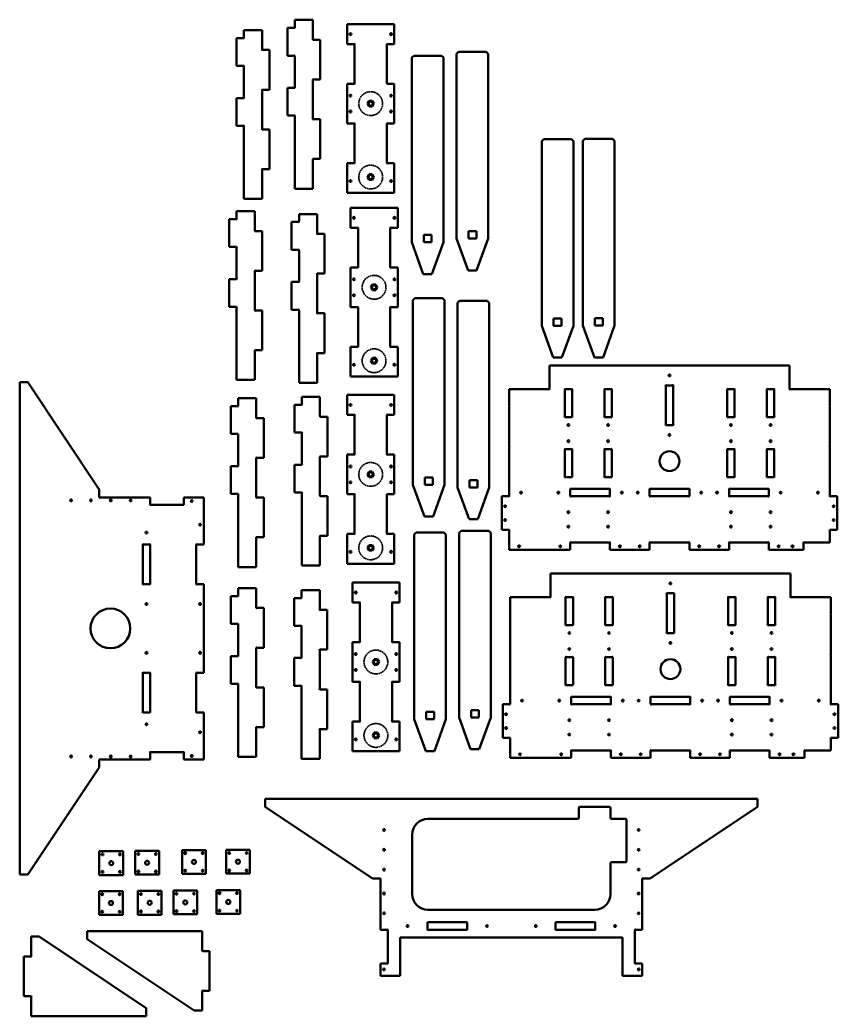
# Model space of a CAD drawing. Header units: millimetres. Extents: x 28 to 3776, y 77 to 2586.
# Drawn here: x 1715 to 3776, y 77 to 2586 of the extents above; entities that cross this region are included whole.
import ezdxf

# ---------------------------------------------------------------- set-up
doc = ezdxf.new("R2010")
doc.units = ezdxf.units.MM
doc.linetypes.add('DASHED', pattern=[0.2068, 0.1655, -0.0413])
doc.layers.add('Masqué (ISO)', color=7, linetype='DASHED', lineweight=35)
doc.layers.add('Visible (ISO)', color=7, linetype='Continuous', lineweight=50)

msp = doc.modelspace()

# ---------------------------------------------------------------- linework, layer by layer
at = {"layer": 'Masqué (ISO)', "ltscale": 25.31909}
for centre in [(2598.7, 2375.2), (2598.7, 2190.2), (2607.3, 1912.6), (2607.3, 1727.6), (2598.7, 1441.4), (2598.7, 1256.4), (2611.8, 969), (2611.8, 784)]:
    msp.add_circle(centre, 30, dxfattribs=at)
at = {"layer": 'Visible (ISO)'}
for p, q in [((2407.3, 2585.9), (2407.3, 2568.2)), ((2453.2, 2585.9), (2407.3, 2585.9)), ((2453.2, 2538.2), (2453.2, 2585.9)), ((2279.2, 2560.3), (2279.2, 2542.5)), ((2325.1, 2560.3), (2279.2, 2560.3)), ((2325.1, 2512.5), (2325.1, 2560.3)), ((2405.1, 2565.9), (2388.8, 2565.9)), ((2388.8, 2565.9), (2388.8, 2495.9)), ((2539.7, 2575.2), (2539.7, 2525.2)), ((2658.2, 2575.2), (2539.7, 2575.2)), ((2658.2, 2525.2), (2658.2, 2575.2)), ((2277, 2540.3), (2260.7, 2540.3)), ((2260.7, 2540.3), (2260.7, 2470.3)), ((2471.8, 2535.9), (2455.4, 2535.9)), ((2471.8, 2435.9), (2471.8, 2535.9)), ((2343.7, 2510.3), (2327.3, 2510.3)), ((2343.7, 2410.3), (2343.7, 2510.3)), ((2539.7, 2525.2), (2556, 2525.2)), ((2558.2, 2522.9), (2558.2, 2427.4)), ((2639.6, 2427.4), (2639.6, 2522.9)), ((2641.9, 2525.2), (2658.2, 2525.2)), ((2388.8, 2495.9), (2405.1, 2495.9)), ((2407.3, 2493.7), (2407.3, 2417.2)), ((2702.2, 2490.9), (2707.2, 2495.9)), ((2702.2, 2490.9), (2702.2, 2025.9)), ((2777.2, 2495.9), (2707.2, 2495.9)), ((2777.2, 2495.9), (2782.2, 2490.9)), ((2782.2, 2025.9), (2782.2, 2490.9)), ((2814.9, 2500.2), (2819.9, 2505.2)), ((2814.9, 2500.2), (2814.9, 2035.2)), ((2889.9, 2505.2), (2819.9, 2505.2)), ((2889.9, 2505.2), (2894.9, 2500.2)), ((2894.9, 2035.2), (2894.9, 2500.2)), ((2260.7, 2470.3), (2277, 2470.3)), ((2279.2, 2468), (2279.2, 2391.5)), ((2453.2, 2338.2), (2453.2, 2433.7)), ((2455.4, 2435.9), (2471.8, 2435.9)), ((2327.3, 2410.3), (2343.7, 2410.3)), ((2405.1, 2414.9), (2388.8, 2414.9)), ((2388.8, 2414.9), (2388.8, 2344.9)), ((2556, 2425.2), (2539.7, 2425.2)), ((2539.7, 2425.2), (2539.7, 2325.2)), ((2658.2, 2425.2), (2641.9, 2425.2)), ((2658.2, 2325.2), (2658.2, 2425.2)), ((2277, 2389.3), (2260.7, 2389.3)), ((2260.7, 2389.3), (2260.7, 2319.3)), ((2325.1, 2312.5), (2325.1, 2408)), ((2590.6, 2375.2), (2594.7, 2382.2)), ((2594.7, 2368.2), (2590.6, 2375.2)), ((2594.7, 2382.2), (2602.8, 2382.2)), ((2602.8, 2368.2), (2594.7, 2368.2)), ((2602.8, 2382.2), (2606.8, 2375.2)), ((2606.8, 2375.2), (2602.8, 2368.2)), ((2388.8, 2344.9), (2405.1, 2344.9)), ((2407.3, 2342.7), (2407.3, 2160.9)), ((2471.8, 2335.9), (2455.4, 2335.9)), ((2471.8, 2235.9), (2471.8, 2335.9)), ((2260.7, 2319.3), (2277, 2319.3)), ((2279.2, 2317), (2279.2, 2135.3)), ((2343.7, 2310.3), (2327.3, 2310.3)), ((2343.7, 2210.3), (2343.7, 2310.3)), ((2539.7, 2325.2), (2556, 2325.2)), ((2558.2, 2322.9), (2558.2, 2227.4)), ((2639.6, 2227.4), (2639.6, 2322.9)), ((2641.9, 2325.2), (2658.2, 2325.2)), ((3029.6, 2280.6), (3034.6, 2285.6)), ((3104.6, 2285.6), (3034.6, 2285.6)), ((3104.6, 2285.6), (3109.6, 2280.6)), ((3133.3, 2281.1), (3138.3, 2286.1)), ((3208.3, 2286.1), (3138.3, 2286.1)), ((3208.3, 2286.1), (3213.3, 2281.1)), ((3029.6, 2280.6), (3029.6, 1815.6)), ((3109.6, 1815.6), (3109.6, 2280.6)), ((3133.3, 2281.1), (3133.3, 1816.1)), ((3213.3, 1816.1), (3213.3, 2281.1)), ((2453.2, 2160.9), (2453.2, 2233.7)), ((2455.4, 2235.9), (2471.8, 2235.9)), ((2325.1, 2135.3), (2325.1, 2208)), ((2327.3, 2210.3), (2343.7, 2210.3)), ((2556, 2225.2), (2539.7, 2225.2)), ((2539.7, 2225.2), (2539.7, 2150.2)), ((2658.2, 2225.2), (2641.9, 2225.2)), ((2658.2, 2150.2), (2658.2, 2225.2)), ((2590.6, 2190.2), (2594.7, 2197.2)), ((2594.7, 2183.2), (2590.6, 2190.2)), ((2594.7, 2197.2), (2602.8, 2197.2)), ((2602.8, 2183.2), (2594.7, 2183.2)), ((2602.8, 2197.2), (2606.8, 2190.2)), ((2606.8, 2190.2), (2602.8, 2183.2)), ((2407.3, 2160.9), (2453.2, 2160.9)), ((2279.2, 2135.3), (2325.1, 2135.3)), ((2539.7, 2150.2), (2658.2, 2150.2)), ((2548.2, 2112.6), (2548.2, 2062.6)), ((2666.7, 2112.6), (2548.2, 2112.6)), ((2666.7, 2062.6), (2666.7, 2112.6)), ((2258.8, 2084.2), (2242.5, 2084.2)), ((2242.5, 2084.2), (2242.5, 2014.2)), ((2261, 2104.2), (2261, 2086.4)), ((2306.9, 2104.2), (2261, 2104.2)), ((2306.9, 2056.4), (2306.9, 2104.2)), ((2418.1, 2097.1), (2418.1, 2079.3)), ((2463.9, 2097.1), (2418.1, 2097.1)), ((2463.9, 2049.3), (2463.9, 2097.1)), ((2415.8, 2077.1), (2399.5, 2077.1)), ((2399.5, 2077.1), (2399.5, 2007.1)), ((2548.2, 2062.6), (2564.5, 2062.6)), ((2566.8, 2060.3), (2566.8, 1964.8)), ((2648.2, 1964.8), (2648.2, 2060.3)), ((2650.4, 2062.6), (2666.7, 2062.6)), ((2325.5, 2054.2), (2309.1, 2054.2)), ((2325.5, 1954.2), (2325.5, 2054.2)), ((2482.5, 2047.1), (2466.1, 2047.1)), ((2482.5, 1947.1), (2482.5, 2047.1)), ((2732.2, 2025.9), (2732.2, 2044.4)), ((2732.2, 2044.4), (2752.2, 2044.4)), ((2752.2, 2044.4), (2752.2, 2025.9)), ((2814.9, 2035.2), (2844, 1955.2)), ((2844.9, 2035.2), (2844.9, 2053.7)), ((2844.9, 2053.7), (2864.9, 2053.7)), ((2864.9, 2035.2), (2844.9, 2035.2)), ((2864.9, 2053.7), (2864.9, 2035.2)), ((2865.7, 1955.2), (2894.9, 2035.2)), ((2242.5, 2014.2), (2258.8, 2014.2)), ((2261, 2012), (2261, 1935.4)), ((2399.5, 2007.1), (2415.8, 2007.1)), ((2702.2, 2025.9), (2731.3, 1945.9)), ((2752.2, 2025.9), (2732.2, 2025.9)), ((2753.1, 1945.9), (2782.2, 2025.9)), ((2418.1, 2004.8), (2418.1, 1928.3)), ((2564.5, 1962.6), (2548.2, 1962.6)), ((2548.2, 1962.6), (2548.2, 1862.6)), ((2666.7, 1962.6), (2650.4, 1962.6)), ((2666.7, 1862.6), (2666.7, 1962.6)), ((2258.8, 1933.2), (2242.5, 1933.2)), ((2242.5, 1933.2), (2242.5, 1863.2)), ((2306.9, 1856.4), (2306.9, 1952)), ((2309.1, 1954.2), (2325.5, 1954.2)), ((2463.9, 1849.3), (2463.9, 1944.8)), ((2466.1, 1947.1), (2482.5, 1947.1)), ((2731.3, 1945.9), (2753.1, 1945.9)), ((2844, 1955.2), (2865.7, 1955.2)), ((2415.8, 1926.1), (2399.5, 1926.1)), ((2399.5, 1926.1), (2399.5, 1856.1)), ((2599.2, 1912.6), (2603.2, 1919.6)), ((2603.2, 1905.6), (2599.2, 1912.6)), ((2603.2, 1919.6), (2611.3, 1919.6)), ((2611.3, 1919.6), (2615.4, 1912.6)), ((2615.4, 1912.6), (2611.3, 1905.6)), ((2611.3, 1905.6), (2603.2, 1905.6)), ((2705, 1880.4), (2710, 1885.4)), ((2780, 1885.4), (2710, 1885.4)), ((2780, 1885.4), (2785, 1880.4)), ((2242.5, 1863.2), (2258.8, 1863.2)), ((2261, 1861), (2261, 1679.2)), ((2548.2, 1862.6), (2564.5, 1862.6)), ((2566.8, 1860.3), (2566.8, 1764.8)), ((2648.2, 1764.8), (2648.2, 1860.3)), ((2650.4, 1862.6), (2666.7, 1862.6)), ((2705, 1880.4), (2705, 1415.4)), ((2785, 1415.4), (2785, 1880.4)), ((2817.5, 1873.4), (2822.5, 1878.4)), ((2817.5, 1873.4), (2817.5, 1408.4)), ((2892.5, 1878.4), (2822.5, 1878.4)), ((2892.5, 1878.4), (2897.5, 1873.4)), ((2897.5, 1408.4), (2897.5, 1873.4)), ((2325.5, 1854.2), (2309.1, 1854.2)), ((2325.5, 1754.2), (2325.5, 1854.2)), ((2399.5, 1856.1), (2415.8, 1856.1)), ((2418.1, 1853.8), (2418.1, 1672.1)), ((2482.5, 1847.1), (2466.1, 1847.1)), ((2482.5, 1747.1), (2482.5, 1847.1)), ((3059.6, 1815.6), (3059.6, 1834.1)), ((3059.6, 1834.1), (3079.6, 1834.1)), ((3079.6, 1834.1), (3079.6, 1815.6)), ((3163.3, 1816.1), (3163.3, 1834.7)), ((3163.3, 1834.7), (3183.3, 1834.7)), ((3183.3, 1834.7), (3183.3, 1816.1)), ((3029.6, 1815.6), (3058.7, 1735.6)), ((3079.6, 1815.6), (3059.6, 1815.6)), ((3080.4, 1735.6), (3109.6, 1815.6)), ((3133.3, 1816.1), (3162.4, 1736.1)), ((3183.3, 1816.1), (3163.3, 1816.1)), ((3184.2, 1736.1), (3213.3, 1816.1)), ((2564.5, 1762.6), (2548.2, 1762.6)), ((2548.2, 1762.6), (2548.2, 1687.6)), ((2666.7, 1762.6), (2650.4, 1762.6)), ((2666.7, 1687.6), (2666.7, 1762.6)), ((2306.9, 1679.2), (2306.9, 1752)), ((2309.1, 1754.2), (2325.5, 1754.2)), ((2463.9, 1672.1), (2463.9, 1744.8)), ((2466.1, 1747.1), (2482.5, 1747.1)), ((2599.2, 1727.6), (2603.2, 1734.6)), ((2603.2, 1734.6), (2611.3, 1734.6)), ((2611.3, 1734.6), (2615.4, 1727.6)), ((3058.7, 1735.6), (3080.4, 1735.6)), ((3162.4, 1736.1), (3184.2, 1736.1)), ((2603.2, 1720.6), (2599.2, 1727.6)), ((2611.3, 1720.6), (2603.2, 1720.6)), ((2615.4, 1727.6), (2611.3, 1720.6)), ((3654.1, 1715.7), (3049.1, 1715.7)), ((3049.1, 1715.7), (3049.1, 1657.9)), ((3654.1, 1657.9), (3654.1, 1715.7)), ((2548.2, 1687.6), (2666.7, 1687.6)), ((1734.9, 1673.5), (1714.9, 1673.5)), ((1714.9, 1673.5), (1714.9, 433.5)), ((1914.9, 1403.5), (1734.9, 1673.5)), ((2261, 1679.2), (2306.9, 1679.2)), ((2418.1, 1672.1), (2463.9, 1672.1)), ((3089.9, 1656.2), (3104, 1656.2)), ((3189.8, 1656.2), (3203.9, 1656.2)), ((3342.3, 1568), (3342.3, 1663.4)), ((3344.6, 1665.7), (3358.6, 1665.7)), ((3360.9, 1663.4), (3360.9, 1568)), ((3499.3, 1656.2), (3513.4, 1656.2)), ((3599.2, 1656.2), (3613.3, 1656.2)), ((2264.6, 1633.2), (2264.6, 1615.4)), ((2310.5, 1633.2), (2264.6, 1633.2)), ((2310.5, 1585.4), (2310.5, 1633.2)), ((2425.2, 1636.7), (2425.2, 1619)), ((2471, 1636.7), (2425.2, 1636.7)), ((2471, 1589), (2471, 1636.7)), ((2539.7, 1641.4), (2539.7, 1591.4)), ((2658.2, 1641.4), (2539.7, 1641.4)), ((2658.2, 1591.4), (2658.2, 1641.4)), ((3046.9, 1655.7), (2947.7, 1655.7)), ((2947.7, 1655.7), (2947.7, 1613.5)), ((3087.7, 1588), (3087.7, 1654)), ((3106.2, 1654), (3106.2, 1588)), ((3187.6, 1588), (3187.6, 1654)), ((3206.2, 1654), (3206.2, 1588)), ((3497.1, 1588), (3497.1, 1654)), ((3515.6, 1654), (3515.6, 1588)), ((3597, 1588), (3597, 1654)), ((3615.6, 1654), (3615.6, 1588)), ((3755.6, 1655.7), (3656.3, 1655.7)), ((3755.6, 1613.5), (3755.6, 1655.7)), ((2262.4, 1613.2), (2246.1, 1613.2)), ((2246.1, 1613.2), (2246.1, 1543.2)), ((2422.9, 1616.7), (2406.6, 1616.7)), ((2406.6, 1616.7), (2406.6, 1546.7)), ((2947.7, 1611.3), (2947.7, 1511.3)), ((3755.6, 1511.3), (3755.6, 1611.3)), ((2329.1, 1583.2), (2312.7, 1583.2)), ((2329.1, 1483.2), (2329.1, 1583.2)), ((2489.6, 1586.7), (2473.3, 1586.7)), ((2489.6, 1486.7), (2489.6, 1586.7)), ((2539.7, 1591.4), (2556, 1591.4)), ((2558.2, 1589.2), (2558.2, 1493.7)), ((2639.6, 1493.7), (2639.6, 1589.2)), ((2641.9, 1591.4), (2658.2, 1591.4)), ((3104, 1585.7), (3089.9, 1585.7)), ((3203.9, 1585.7), (3189.8, 1585.7)), ((3513.4, 1585.7), (3499.3, 1585.7)), ((3613.3, 1585.7), (3599.2, 1585.7)), ((3358.6, 1565.7), (3344.6, 1565.7)), ((2246.1, 1543.2), (2262.4, 1543.2)), ((2264.6, 1540.9), (2264.6, 1464.4)), ((2406.6, 1546.7), (2422.9, 1546.7)), ((2425.2, 1544.5), (2425.2, 1468)), ((2947.7, 1509.1), (2947.7, 1388.4)), ((3089.9, 1505.2), (3104, 1505.2)), ((3189.8, 1505.2), (3203.9, 1505.2)), ((3499.3, 1505.2), (3513.4, 1505.2)), ((3599.2, 1505.2), (3613.3, 1505.2)), ((3755.6, 1388.4), (3755.6, 1509.1)), ((2310.5, 1385.4), (2310.5, 1480.9)), ((2312.7, 1483.2), (2329.1, 1483.2)), ((2471, 1389), (2471, 1484.5)), ((2473.3, 1486.7), (2489.6, 1486.7)), ((2556, 1491.4), (2539.7, 1491.4)), ((2539.7, 1491.4), (2539.7, 1391.4)), ((2658.2, 1491.4), (2641.9, 1491.4)), ((2658.2, 1391.4), (2658.2, 1491.4)), ((3087.7, 1437), (3087.7, 1503)), ((3106.2, 1503), (3106.2, 1437)), ((3187.6, 1437), (3187.6, 1503)), ((3206.2, 1503), (3206.2, 1437)), ((3497.1, 1437), (3497.1, 1503)), ((3515.6, 1503), (3515.6, 1437)), ((3597, 1437), (3597, 1503)), ((3615.6, 1503), (3615.6, 1437)), ((2262.4, 1462.2), (2246.1, 1462.2)), ((2246.1, 1462.2), (2246.1, 1392.2)), ((2422.9, 1465.7), (2406.6, 1465.7)), ((2406.6, 1465.7), (2406.6, 1395.7)), ((2590.6, 1441.4), (2594.7, 1448.4)), ((2594.7, 1434.4), (2590.6, 1441.4)), ((2594.7, 1448.4), (2602.8, 1448.4)), ((2602.8, 1434.4), (2594.7, 1434.4)), ((2602.8, 1448.4), (2606.8, 1441.4)), ((2606.8, 1441.4), (2602.8, 1434.4)), ((2735, 1415.4), (2735, 1433.9)), ((2735, 1433.9), (2755, 1433.9)), ((2755, 1433.9), (2755, 1415.4)), ((3104, 1434.7), (3089.9, 1434.7)), ((3203.9, 1434.7), (3189.8, 1434.7)), ((3513.4, 1434.7), (3499.3, 1434.7)), ((3613.3, 1434.7), (3599.2, 1434.7)), ((2705, 1415.4), (2734.1, 1335.4)), ((2755, 1415.4), (2735, 1415.4)), ((2755.9, 1335.4), (2785, 1415.4)), ((2817.5, 1408.4), (2846.6, 1328.4)), ((2847.5, 1408.4), (2847.5, 1427)), ((2847.5, 1427), (2867.5, 1427)), ((2867.5, 1408.4), (2847.5, 1408.4)), ((2867.5, 1427), (2867.5, 1408.4)), ((2868.4, 1328.4), (2897.5, 1408.4)), ((1914.9, 1383.5), (1914.9, 1403.5)), ((2042.9, 1383.5), (1914.9, 1383.5)), ((2042.9, 1367.2), (2042.9, 1383.5)), ((2127.9, 1383.5), (2127.9, 1367.2)), ((2177.9, 1383.5), (2127.9, 1383.5)), ((2177.9, 1264.9), (2177.9, 1383.5)), ((2246.1, 1392.2), (2262.4, 1392.2)), ((2264.6, 1389.9), (2264.6, 1208.2)), ((2329.1, 1383.2), (2312.7, 1383.2)), ((2329.1, 1283.2), (2329.1, 1383.2)), ((2406.6, 1395.7), (2422.9, 1395.7)), ((2425.2, 1393.5), (2425.2, 1211.7)), ((2489.6, 1386.7), (2473.3, 1386.7)), ((2489.6, 1286.7), (2489.6, 1386.7)), ((2539.7, 1391.4), (2556, 1391.4)), ((2558.2, 1389.2), (2558.2, 1293.7)), ((2639.6, 1293.7), (2639.6, 1389.2)), ((2641.9, 1391.4), (2658.2, 1391.4)), ((2929.1, 1386.2), (2929.1, 1301.4)), ((2945.4, 1386.2), (2929.1, 1386.2)), ((3101.6, 1388.4), (3101.6, 1402.5)), ((3103.8, 1404.7), (3199.4, 1404.7)), ((3199.4, 1386.2), (3103.8, 1386.2)), ((3201.6, 1402.5), (3201.6, 1388.4)), ((3301.6, 1388.4), (3301.6, 1402.5)), ((3303.8, 1404.7), (3399.4, 1404.7)), ((3399.4, 1386.2), (3303.8, 1386.2)), ((3401.6, 1402.5), (3401.6, 1388.4)), ((3501.6, 1388.4), (3501.6, 1402.5)), ((3503.8, 1404.7), (3599.4, 1404.7)), ((3599.4, 1386.2), (3503.8, 1386.2)), ((3601.6, 1402.5), (3601.6, 1388.4)), ((3774.1, 1386.2), (3757.8, 1386.2)), ((3774.1, 1301.4), (3774.1, 1386.2)), ((2127.9, 1364.9), (2045.1, 1364.9)), ((2734.1, 1335.4), (2755.9, 1335.4)), ((2846.6, 1328.4), (2868.4, 1328.4)), ((2310.5, 1208.2), (2310.5, 1280.9)), ((2312.7, 1283.2), (2329.1, 1283.2)), ((2471, 1211.7), (2471, 1284.5)), ((2473.3, 1286.7), (2489.6, 1286.7)), ((2556, 1291.4), (2539.7, 1291.4)), ((2539.7, 1291.4), (2539.7, 1216.4)), ((2658.2, 1291.4), (2641.9, 1291.4)), ((2658.2, 1216.4), (2658.2, 1291.4)), ((2708.3, 1289.8), (2713.3, 1294.8)), ((2708.3, 1289.8), (2708.3, 824.8)), ((2783.3, 1294.8), (2713.3, 1294.8)), ((2783.3, 1294.8), (2788.3, 1289.8)), ((2788.3, 824.8), (2788.3, 1289.8)), ((2821.5, 1294.3), (2826.5, 1299.3)), ((2821.5, 1294.3), (2821.5, 829.3)), ((2896.5, 1299.3), (2826.5, 1299.3)), ((2896.5, 1299.3), (2901.5, 1294.3)), ((2901.5, 829.3), (2901.5, 1294.3)), ((2929.1, 1301.4), (2945.4, 1301.4)), ((2947.7, 1299.1), (2947.7, 1251.4)), ((3755.6, 1269.9), (3755.6, 1299.1)), ((3757.8, 1301.4), (3774.1, 1301.4)), ((2024.5, 1167.2), (2024.5, 1262.6)), ((2026.8, 1264.9), (2040.8, 1264.9)), ((2043.1, 1262.6), (2043.1, 1167.2)), ((2159.3, 1167.2), (2159.3, 1262.6)), ((2161.6, 1264.9), (2177.9, 1264.9)), ((2590.6, 1256.4), (2594.7, 1263.4)), ((2594.7, 1249.4), (2590.6, 1256.4)), ((2594.7, 1263.4), (2602.8, 1263.4)), ((2602.8, 1263.4), (2606.8, 1256.4)), ((2606.8, 1256.4), (2602.8, 1249.4)), ((3101.6, 1251.4), (3101.6, 1267.7)), ((3103.9, 1269.9), (3199.3, 1269.9)), ((3201.6, 1267.7), (3201.6, 1251.4)), ((3301.6, 1251.4), (3301.6, 1267.7)), ((3303.9, 1269.9), (3399.3, 1269.9)), ((3401.6, 1267.7), (3401.6, 1251.4)), ((3501.6, 1251.4), (3501.6, 1267.7)), ((3503.9, 1269.9), (3599.3, 1269.9)), ((3601.6, 1267.7), (3601.6, 1251.4)), ((3689.1, 1251.4), (3689.1, 1267.7)), ((3691.4, 1269.9), (3755.6, 1269.9)), ((2602.8, 1249.4), (2594.7, 1249.4)), ((2947.7, 1251.4), (3101.6, 1251.4)), ((3201.6, 1251.4), (3301.6, 1251.4)), ((3401.6, 1251.4), (3501.6, 1251.4)), ((3601.6, 1251.4), (3689.1, 1251.4)), ((2264.6, 1208.2), (2310.5, 1208.2)), ((2425.2, 1211.7), (2471, 1211.7)), ((2539.7, 1216.4), (2658.2, 1216.4)), ((3656.4, 1191.9), (3051.4, 1191.9)), ((3051.4, 1191.9), (3051.4, 1134.2)), ((3656.4, 1134.2), (3656.4, 1191.9)), ((2040.8, 1164.9), (2026.8, 1164.9)), ((2177.9, 1164.9), (2161.6, 1164.9)), ((2177.9, 942), (2177.9, 1164.9)), ((2264.6, 1155), (2264.6, 1137.2)), ((2310.5, 1155), (2264.6, 1155)), ((2310.5, 1107.2), (2310.5, 1155)), ((2552.8, 1169), (2552.8, 1119)), ((2671.3, 1169), (2552.8, 1169)), ((2671.3, 1119), (2671.3, 1169)), ((2262.4, 1135), (2246.1, 1135)), ((2246.1, 1135), (2246.1, 1065)), ((2422.1, 1130.1), (2405.8, 1130.1)), ((2405.8, 1130.1), (2405.8, 1060.1)), ((2424.4, 1150.1), (2424.4, 1132.4)), ((2470.2, 1150.1), (2424.4, 1150.1)), ((2470.2, 1102.4), (2470.2, 1150.1)), ((3049.1, 1131.9), (2949.9, 1131.9)), ((2949.9, 1131.9), (2949.9, 1089.8)), ((3089.9, 1064.2), (3089.9, 1130.2)), ((3092.1, 1132.5), (3106.2, 1132.5)), ((3108.5, 1130.2), (3108.5, 1064.2)), ((3189.9, 1064.2), (3189.9, 1130.2)), ((3192.1, 1132.5), (3206.2, 1132.5)), ((3208.4, 1130.2), (3208.4, 1064.2)), ((3344.6, 1044.2), (3344.6, 1139.7)), ((3346.8, 1141.9), (3360.9, 1141.9)), ((3363.1, 1139.7), (3363.1, 1044.2)), ((3499.3, 1064.2), (3499.3, 1130.2)), ((3501.5, 1132.5), (3515.6, 1132.5)), ((3517.9, 1130.2), (3517.9, 1064.2)), ((3599.3, 1064.2), (3599.3, 1130.2)), ((3601.5, 1132.5), (3615.6, 1132.5)), ((3617.8, 1130.2), (3617.8, 1064.2)), ((3757.8, 1131.9), (3658.6, 1131.9)), ((3757.8, 1089.8), (3757.8, 1131.9)), ((2329.1, 1105), (2312.7, 1105)), ((2329.1, 1005), (2329.1, 1105)), ((2552.8, 1119), (2569.1, 1119)), ((2571.3, 1116.8), (2571.3, 1021.3)), ((2652.7, 1021.3), (2652.7, 1116.8)), ((2655, 1119), (2671.3, 1119)), ((2488.8, 1100.1), (2472.5, 1100.1)), ((2488.8, 1000.1), (2488.8, 1100.1)), ((2949.9, 1087.5), (2949.9, 987.5)), ((3757.8, 987.5), (3757.8, 1087.5)), ((2246.1, 1065), (2262.4, 1065)), ((2264.6, 1062.7), (2264.6, 986.2)), ((2405.8, 1060.1), (2422.1, 1060.1)), ((2424.4, 1057.9), (2424.4, 981.4)), ((3106.2, 1062), (3092.1, 1062)), ((3206.2, 1062), (3192.1, 1062)), ((3515.6, 1062), (3501.5, 1062)), ((3615.6, 1062), (3601.5, 1062)), ((3360.9, 1041.9), (3346.8, 1041.9)), ((2312.7, 1005), (2329.1, 1005)), ((2569.1, 1019), (2552.8, 1019)), ((2552.8, 1019), (2552.8, 919)), ((2671.3, 1019), (2655, 1019)), ((2671.3, 919), (2671.3, 1019)), ((2262.4, 984), (2246.1, 984)), ((2246.1, 984), (2246.1, 914)), ((2310.5, 907.2), (2310.5, 1002.7)), ((2422.1, 979.1), (2405.8, 979.1)), ((2405.8, 979.1), (2405.8, 909.1)), ((2470.2, 902.4), (2470.2, 997.9)), ((2472.5, 1000.1), (2488.8, 1000.1)), ((2949.9, 985.3), (2949.9, 864.7)), ((3089.9, 913.2), (3089.9, 979.2)), ((3092.1, 981.5), (3106.2, 981.5)), ((3108.5, 979.2), (3108.5, 913.2)), ((3189.9, 913.2), (3189.9, 979.2)), ((3192.1, 981.5), (3206.2, 981.5)), ((3208.4, 979.2), (3208.4, 913.2)), ((3499.3, 913.2), (3499.3, 979.2)), ((3501.5, 981.5), (3515.6, 981.5)), ((3517.9, 979.2), (3517.9, 913.2)), ((3599.3, 913.2), (3599.3, 979.2)), ((3601.5, 981.5), (3615.6, 981.5)), ((3617.8, 979.2), (3617.8, 913.2)), ((3757.8, 864.7), (3757.8, 985.3)), ((2603.8, 969), (2607.8, 976)), ((2607.8, 962), (2603.8, 969)), ((2607.8, 976), (2615.9, 976)), ((2615.9, 962), (2607.8, 962)), ((2615.9, 976), (2619.9, 969)), ((2619.9, 969), (2615.9, 962)), ((2024.5, 844.3), (2024.5, 939.7)), ((2026.8, 942), (2040.8, 942)), ((2043.1, 939.7), (2043.1, 844.3)), ((2159.3, 844.3), (2159.3, 939.7)), ((2161.6, 942), (2177.9, 942)), ((2246.1, 914), (2262.4, 914)), ((2264.6, 911.7), (2264.6, 730)), ((2329.1, 905), (2312.7, 905)), ((2329.1, 805), (2329.1, 905)), ((2405.8, 909.1), (2422.1, 909.1)), ((2424.4, 906.9), (2424.4, 725.1)), ((2552.8, 919), (2569.1, 919)), ((2571.3, 916.8), (2571.3, 821.3)), ((2652.7, 821.3), (2652.7, 916.8)), ((2655, 919), (2671.3, 919)), ((3106.2, 911), (3092.1, 911)), ((3206.2, 911), (3192.1, 911)), ((3515.6, 911), (3501.5, 911)), ((3615.6, 911), (3601.5, 911)), ((2488.8, 900.1), (2472.5, 900.1)), ((2488.8, 800.1), (2488.8, 900.1)), ((3103.9, 864.7), (3103.9, 878.7)), ((3106.1, 881), (3201.6, 881)), ((3203.9, 878.7), (3203.9, 864.7)), ((3303.9, 864.7), (3303.9, 878.7)), ((3306.1, 881), (3401.6, 881)), ((3403.9, 878.7), (3403.9, 864.7)), ((3503.9, 864.7), (3503.9, 878.7)), ((3506.1, 881), (3601.6, 881)), ((3603.9, 878.7), (3603.9, 864.7)), ((2931.4, 862.4), (2931.4, 777.6)), ((2947.7, 862.4), (2931.4, 862.4)), ((3201.6, 862.4), (3106.1, 862.4)), ((3401.6, 862.4), (3306.1, 862.4)), ((3601.6, 862.4), (3506.1, 862.4)), ((3776.4, 862.4), (3760, 862.4)), ((3776.4, 777.6), (3776.4, 862.4)), ((2040.8, 842), (2026.8, 842)), ((2177.9, 842), (2161.6, 842)), ((2177.9, 723.5), (2177.9, 842)), ((2738.3, 824.8), (2738.3, 843.4)), ((2738.3, 843.4), (2758.3, 843.4)), ((2758.3, 843.4), (2758.3, 824.8)), ((2821.5, 829.3), (2850.6, 749.3)), ((2851.5, 829.3), (2851.5, 847.8)), ((2851.5, 847.8), (2871.5, 847.8)), ((2871.5, 829.3), (2851.5, 829.3)), ((2871.5, 847.8), (2871.5, 829.3)), ((2872.4, 749.3), (2901.5, 829.3)), ((2312.7, 805), (2329.1, 805)), ((2569.1, 819), (2552.8, 819)), ((2552.8, 819), (2552.8, 744)), ((2671.3, 819), (2655, 819)), ((2671.3, 744), (2671.3, 819)), ((2708.3, 824.8), (2737.5, 744.8)), ((2758.3, 824.8), (2738.3, 824.8)), ((2759.2, 744.8), (2788.3, 824.8)), ((2310.5, 730), (2310.5, 802.7)), ((2470.2, 725.1), (2470.2, 797.9)), ((2472.5, 800.1), (2488.8, 800.1)), ((2603.8, 784), (2607.8, 791)), ((2607.8, 777), (2603.8, 784)), ((2607.8, 791), (2615.9, 791)), ((2615.9, 791), (2619.9, 784)), ((2619.9, 784), (2615.9, 777)), ((2615.9, 777), (2607.8, 777)), ((2931.4, 777.6), (2947.6, 777.6)), ((2949.9, 775.4), (2949.9, 727.6)), ((3757.8, 746.2), (3757.8, 775.4)), ((3760.1, 777.6), (3776.4, 777.6)), ((2042.9, 723.5), (2042.9, 739.7)), ((2045.1, 742), (2125.6, 742)), ((2127.9, 739.7), (2127.9, 723.5)), ((2264.6, 730), (2310.5, 730)), ((2552.8, 744), (2671.3, 744)), ((2737.5, 744.8), (2759.2, 744.8)), ((2850.6, 749.3), (2872.4, 749.3)), ((2949.9, 727.6), (3103.9, 727.6)), ((3103.9, 727.6), (3103.9, 743.9)), ((3106.1, 746.2), (3201.6, 746.2)), ((3203.9, 743.9), (3203.9, 727.6)), ((3203.9, 727.6), (3303.9, 727.6)), ((3303.9, 727.6), (3303.9, 743.9)), ((3306.1, 746.2), (3401.6, 746.2)), ((3403.9, 743.9), (3403.9, 727.6)), ((3403.9, 727.6), (3503.9, 727.6)), ((3503.9, 727.6), (3503.9, 743.9)), ((3506.1, 746.2), (3601.6, 746.2)), ((3603.9, 743.9), (3603.9, 727.6)), ((3603.9, 727.6), (3691.4, 727.6)), ((3691.4, 727.6), (3691.4, 743.9)), ((3693.6, 746.2), (3757.8, 746.2)), ((1734.9, 433.5), (1914.9, 703.5)), ((1914.9, 703.5), (1914.9, 723.5)), ((1914.9, 723.5), (2042.9, 723.5)), ((2127.9, 723.5), (2177.9, 723.5)), ((2424.4, 725.1), (2470.2, 725.1)), ((3573.1, 624.1), (2333.1, 624.1)), ((2333.1, 624.1), (2333.1, 604.1)), ((2333.1, 604.1), (2603.1, 424.1)), ((3123.1, 576.1), (3123.1, 602.1)), ((3125.1, 604.1), (3201.1, 604.1)), ((3203.1, 602.1), (3203.1, 576.1)), ((3303.1, 424.1), (3573.1, 604.1)), ((3573.1, 604.1), (3573.1, 624.1)), ((2743.1, 574.1), (3121.1, 574.1)), ((3205.1, 574.1), (3241.1, 574.1)), ((3243.1, 572.1), (3243.1, 466.8)), ((2703.1, 384.8), (2703.1, 534.1)), ((1915, 492.5), (1915, 432.5)), ((1975, 492.5), (1915, 492.5)), ((1975, 432.5), (1975, 492.5)), ((2005.4, 493.4), (2065.4, 493.4)), ((2005.4, 433.4), (2005.4, 493.4)), ((2065.4, 493.4), (2065.4, 433.4)), ((2123.4, 495.5), (2183.4, 495.5)), ((2123.4, 435.5), (2123.4, 495.5)), ((2183.4, 495.5), (2183.4, 435.5)), ((2234.3, 496), (2294.3, 496)), ((2234.3, 436), (2234.3, 496)), ((2294.3, 496), (2294.3, 436)), ((3203.1, 462.8), (3203.1, 384.8)), ((3241.1, 464.8), (3205.1, 464.8)), ((1714.9, 433.5), (1734.9, 433.5)), ((1915, 432.5), (1975, 432.5)), ((2065.4, 433.4), (2005.4, 433.4)), ((2183.4, 435.5), (2123.4, 435.5)), ((2294.3, 436), (2234.3, 436)), ((2603.1, 424.1), (2623.1, 424.1)), ((2623.1, 424.1), (2623.1, 294.8)), ((3283.1, 424.1), (3283.1, 294.8)), ((3283.1, 424.1), (3303.1, 424.1)), ((1914.3, 392), (1914.3, 332)), ((1974.3, 392), (1914.3, 392)), ((1974.3, 332), (1974.3, 392)), ((2011.9, 392.5), (2071.9, 392.5)), ((2011.9, 332.5), (2011.9, 392.5)), ((2071.9, 392.5), (2071.9, 332.5)), ((2101.5, 393.5), (2161.5, 393.5)), ((2101.5, 333.5), (2101.5, 393.5)), ((2161.5, 393.5), (2161.5, 333.5)), ((2209.9, 394.7), (2269.9, 394.7)), ((2209.9, 334.7), (2209.9, 394.7)), ((2269.9, 394.7), (2269.9, 334.7)), ((1914.3, 332), (1974.3, 332)), ((2071.9, 332.5), (2011.9, 332.5)), ((2161.5, 333.5), (2101.5, 333.5)), ((2269.9, 334.7), (2209.9, 334.7)), ((3163.1, 344.8), (2743.1, 344.8)), ((2741.7, 296.9), (2741.7, 311.1)), ((2744, 313.4), (2839.4, 313.4)), ((2841.7, 311.1), (2841.7, 296.9)), ((3064.6, 296.9), (3064.6, 311.1)), ((3066.9, 313.4), (3162.3, 313.4)), ((3164.6, 311.1), (3164.6, 296.9)), ((1743.2, 277.3), (1763.2, 277.3)), ((1743.2, 229.5), (1743.2, 277.3)), ((1763.2, 277.3), (2033.2, 97.3)), ((1884.3, 291.1), (2174.3, 291.1)), ((1884.3, 271.1), (1884.3, 291.1)), ((2174.3, 291.1), (2174.3, 243.4)), ((2623.1, 294.8), (2639.5, 294.8)), ((2641.8, 292.6), (2641.8, 212.1)), ((2839.4, 294.6), (2744, 294.6)), ((3162.3, 294.6), (3066.9, 294.6)), ((3264.5, 212.1), (3264.5, 292.6)), ((3266.8, 294.8), (3283.1, 294.8)), ((2154.3, 91.1), (1884.3, 271.1)), ((2673.1, 178.4), (2673.1, 274.8)), ((2673.1, 274.8), (3233.1, 274.8)), ((3233.1, 274.8), (3233.1, 178.4)), ((1740.9, 227.3), (1724.7, 227.3)), ((1724.7, 227.3), (1724.7, 127.3)), ((2192.8, 241.1), (2176.5, 241.1)), ((2192.8, 141.1), (2192.8, 241.1)), ((2639.5, 209.8), (2623.1, 209.8)), ((2623.1, 209.8), (2623.1, 178.4)), ((3283.1, 209.8), (3266.8, 209.8)), ((3283.1, 209.8), (3283.1, 178.4)), ((2623.1, 178.4), (2673.1, 178.4)), ((3233.1, 178.4), (3283.1, 178.4)), ((1724.7, 127.3), (1740.9, 127.3)), ((2174.3, 138.9), (2174.3, 91.1)), ((2176.5, 141.1), (2192.8, 141.1)), ((1743.2, 77.3), (1743.2, 125)), ((2033.2, 77.3), (1743.2, 77.3)), ((2033.2, 97.3), (2033.2, 77.3)), ((2174.3, 91.1), (2154.3, 91.1))]:
    msp.add_line(p, q, dxfattribs=at)
for centre, radius in [((2547.8, 2550.2), 2.25), ((2650, 2550.2), 2.25), ((2547.8, 2395.2), 2.25), ((2650, 2395.2), 2.25), ((2598.7, 2375.2), 5.25), ((2547.8, 2355.2), 2.25), ((2650, 2355.2), 2.25), ((2598.7, 2190.2), 5.25), ((2547.8, 2180.2), 2.25), ((2650, 2180.2), 2.25), ((2556.4, 2087.6), 2.25), ((2658.6, 2087.6), 2.25), ((2556.4, 1932.6), 2.25), ((2658.6, 1932.6), 2.25), ((2607.3, 1912.6), 5.25), ((2556.4, 1892.6), 2.25), ((2658.6, 1892.6), 2.25), ((2607.3, 1727.6), 5.25), ((2556.4, 1717.6), 2.25), ((2658.6, 1717.6), 2.25), ((3351.7, 1690.7), 2.25), ((2547.8, 1616.4), 2.25), ((2650, 1616.4), 2.25), ((3096.9, 1565.7), 2.25), ((3196.9, 1565.7), 2.25), ((3506.3, 1565.7), 2.25), ((3606.3, 1565.7), 2.25), ((3351.6, 1540.7), 2.25), ((3096.9, 1525.2), 2.25), ((3196.9, 1525.2), 2.25), ((3506.3, 1525.2), 2.25), ((3606.3, 1525.2), 2.25), ((3351.6, 1474.7), 25), ((2547.8, 1461.4), 2.25), ((2650, 1461.4), 2.25), ((2598.7, 1441.4), 5.25), ((2547.8, 1421.4), 2.25), ((2650, 1421.4), 2.25), ((2977.7, 1395.5), 2.25), ((3071.6, 1395.5), 2.25), ((3231.6, 1395.5), 2.25), ((3271.6, 1395.5), 2.25), ((3431.6, 1395.5), 2.25), ((3471.6, 1395.5), 2.25), ((3631.6, 1395.5), 2.25), ((3725.6, 1395.5), 2.25), ((1843.9, 1376), 2.25), ((1893.9, 1376), 2.25), ((1943.9, 1376), 2.25), ((1993.9, 1376), 2.25), ((2147.9, 1374.5), 2.25), ((2937.6, 1361.2), 2.25), ((3765.2, 1361.2), 2.25), ((3096.9, 1346.2), 2.25), ((3196.9, 1346.2), 2.25), ((3506.3, 1346.2), 2.25), ((3606.3, 1346.2), 2.25), ((2168.9, 1314.9), 2.25), ((2937.6, 1326.4), 2.25), ((3096.9, 1309.9), 2.25), ((3196.9, 1309.9), 2.25), ((3506.3, 1309.9), 2.25), ((3606.3, 1309.9), 2.25), ((3765.2, 1326.4), 2.25), ((2033.8, 1294.9), 2.25), ((2598.7, 1256.4), 5.25), ((2972.7, 1260.4), 2.25), ((3076.6, 1260.4), 2.25), ((3226.6, 1260.4), 2.25), ((3276.6, 1260.4), 2.25), ((3426.6, 1260.4), 2.25), ((3476.6, 1260.4), 2.25), ((3626.6, 1260.4), 2.25), ((3661.6, 1260.4), 2.25), ((2547.8, 1246.4), 2.25), ((2650, 1246.4), 2.25), ((3353.9, 1166.9), 2.25), ((2561, 1144), 2.25), ((2663.1, 1144), 2.25), ((2033.8, 1114.9), 2.25), ((2168.9, 1114.9), 2.25), ((1942.9, 1053.5), 50), ((3099.2, 1042), 2.25), ((3199.1, 1042), 2.25), ((3508.6, 1042), 2.25), ((3608.5, 1042), 2.25), ((3099.2, 1001.5), 2.25), ((3199.1, 1001.5), 2.25), ((3353.9, 1016.9), 2.25), ((3508.6, 1001.5), 2.25), ((3608.5, 1001.5), 2.25), ((2033.8, 992), 2.25), ((2168.9, 992), 2.25), ((2561, 989), 2.25), ((2663.1, 989), 2.25), ((2611.8, 969), 5.25), ((3353.9, 951), 25), ((2561, 949), 2.25), ((2663.1, 949), 2.25), ((2979.9, 871.7), 2.25), ((3073.9, 871.7), 2.25), ((3233.9, 871.7), 2.25), ((3273.9, 871.7), 2.25), ((3433.9, 871.7), 2.25), ((3473.9, 871.7), 2.25), ((3633.9, 871.7), 2.25), ((3727.8, 871.7), 2.25), ((2939.8, 837.4), 2.25), ((3767.4, 837.4), 2.25), ((2033.8, 812), 2.25), ((2939.8, 802.6), 2.25), ((3099.2, 822.4), 2.25), ((3199.1, 822.4), 2.25), ((3508.6, 822.4), 2.25), ((3608.5, 822.4), 2.25), ((3767.4, 802.6), 2.25), ((2168.9, 792), 2.25), ((2611.8, 784), 5.25), ((3099.2, 786.2), 2.25), ((3199.1, 786.2), 2.25), ((3508.6, 786.2), 2.25), ((3608.5, 786.2), 2.25), ((2561, 774), 2.25), ((2663.1, 774), 2.25), ((1843.9, 731), 2.25), ((1893.9, 731), 2.25), ((1943.9, 731), 2.25), ((1993.9, 731), 2.25), ((2147.9, 732.5), 2.25), ((2974.9, 736.6), 2.25), ((3078.9, 736.6), 2.25), ((3228.9, 736.6), 2.25), ((3278.9, 736.6), 2.25), ((3428.9, 736.6), 2.25), ((3478.9, 736.6), 2.25), ((3628.9, 736.6), 2.25), ((3663.9, 736.6), 2.25), ((2632.4, 546.1), 2.25), ((3273.9, 546.1), 2.25), ((1923, 484.5), 2.25), ((1967, 484.5), 2.25), ((2013.4, 485.4), 2.25), ((2057.4, 485.4), 2.25), ((2131.4, 487.5), 2.25), ((2175.4, 487.5), 2.25), ((2242.3, 488), 2.25), ((2286.3, 488), 2.25), ((2632.4, 496.1), 2.25), ((3273.9, 496.1), 2.25), ((1945, 462.5), 5), ((2035.4, 463.4), 5), ((2153.4, 465.5), 5), ((2264.3, 466), 5), ((1923, 440.5), 2.25), ((1967, 440.5), 2.25), ((2013.4, 441.4), 2.25), ((2057.4, 441.4), 2.25), ((2131.4, 443.5), 2.25), ((2175.4, 443.5), 2.25), ((2242.3, 444), 2.25), ((2286.3, 444), 2.25), ((2632.4, 446.1), 2.25), ((3273.9, 446.1), 2.25), ((1922.3, 384), 2.25), ((1966.3, 384), 2.25), ((2019.9, 384.5), 2.25), ((2063.9, 384.5), 2.25), ((2109.5, 385.5), 2.25), ((2153.5, 385.5), 2.25), ((2217.9, 386.7), 2.25), ((2261.9, 386.7), 2.25), ((2632.4, 386.1), 2.25), ((3273.9, 386.1), 2.25), ((1944.3, 362), 5), ((2041.9, 362.5), 5), ((2131.5, 363.5), 5), ((2239.9, 364.7), 5), ((1922.3, 340), 2.25), ((1966.3, 340), 2.25), ((2019.9, 340.5), 2.25), ((2063.9, 340.5), 2.25), ((2109.5, 341.5), 2.25), ((2153.5, 341.5), 2.25), ((2217.9, 342.7), 2.25), ((2261.9, 342.7), 2.25), ((2632.4, 336.1), 2.25), ((3273.9, 336.1), 2.25), ((2691.7, 304), 2.25), ((2891.7, 304), 2.25), ((3014.6, 304), 2.25), ((3214.6, 304), 2.25), ((2632.1, 194.8), 2.25), ((3274.1, 194.8), 2.25)]:
    msp.add_circle(centre, radius, dxfattribs=at)
for centre, radius, start, end in [((2406.2, 2567.1), 1.59, 225, 45), ((2278.1, 2541.4), 1.59, 225, 45), ((2454.3, 2537.1), 1.58, 135, 315), ((2326.2, 2511.4), 1.58, 135, 315), ((2557.1, 2524.1), 1.59, 315, 135), ((2640.7, 2524.1), 1.59, 45, 225), ((2406.2, 2494.8), 1.59, 315, 135), ((2278.1, 2469.1), 1.59, 315, 135), ((2454.3, 2434.8), 1.58, 45, 225), ((2326.2, 2409.1), 1.58, 45, 225), ((2406.2, 2416.1), 1.58, 225, 45), ((2557.1, 2426.3), 1.59, 225, 45), ((2640.7, 2426.3), 1.59, 135, 315), ((2278.1, 2390.4), 1.58, 225, 45), ((2406.2, 2343.8), 1.59, 315, 135), ((2454.3, 2337.1), 1.58, 135, 315), ((2278.1, 2318.1), 1.59, 315, 135), ((2326.2, 2311.4), 1.58, 135, 315), ((2557.1, 2324.1), 1.59, 315, 135), ((2640.7, 2324.1), 1.59, 45, 225), ((2454.3, 2234.8), 1.58, 45, 225), ((2326.2, 2209.1), 1.58, 45, 225), ((2557.1, 2226.3), 1.59, 225, 45), ((2640.7, 2226.3), 1.59, 135, 315), ((2259.9, 2085.3), 1.59, 225, 45), ((2416.9, 2078.2), 1.59, 225, 45), ((2565.7, 2061.5), 1.59, 315, 135), ((2649.3, 2061.5), 1.59, 45, 225), ((2308, 2055.3), 1.58, 135, 315), ((2465, 2048.2), 1.58, 135, 315), ((2259.9, 2013.1), 1.59, 315, 135), ((2416.9, 2005.9), 1.59, 315, 135), ((2565.7, 1963.7), 1.59, 225, 45), ((2649.3, 1963.7), 1.59, 135, 315), ((2259.9, 1934.3), 1.58, 225, 45), ((2308, 1953.1), 1.58, 45, 225), ((2465, 1945.9), 1.58, 45, 225), ((2416.9, 1927.2), 1.58, 225, 45), ((2259.9, 1862.1), 1.59, 315, 135), ((2308, 1855.3), 1.58, 135, 315), ((2416.9, 1854.9), 1.59, 315, 135), ((2565.7, 1861.5), 1.59, 315, 135), ((2649.3, 1861.5), 1.59, 45, 225), ((2465, 1848.2), 1.58, 135, 315), ((2565.7, 1763.7), 1.59, 225, 45), ((2649.3, 1763.7), 1.59, 135, 315), ((2308, 1753.1), 1.58, 45, 225), ((2465, 1745.9), 1.58, 45, 225), ((3048, 1656.8), 1.58, 225, 45), ((3088.8, 1655.1), 1.59, 45, 225), ((3105.1, 1655.1), 1.59, 315, 135), ((3188.7, 1655.1), 1.59, 45, 225), ((3205, 1655.1), 1.58, 315, 135), ((3343.5, 1664.6), 1.6, 45, 225), ((3359.7, 1664.6), 1.6, 315, 135), ((3498.2, 1655.1), 1.59, 45, 225), ((3514.5, 1655.1), 1.58, 315, 135), ((3598.1, 1655.1), 1.58, 45, 225), ((3614.4, 1655.1), 1.59, 315, 135), ((3655.2, 1656.8), 1.59, 135, 315), ((2263.5, 1614.3), 1.59, 225, 45), ((2424.1, 1617.8), 1.59, 225, 45), ((2946.5, 1612.4), 1.58, 315, 45), ((3756.7, 1612.4), 1.59, 135, 225), ((2311.6, 1584.3), 1.58, 135, 315), ((2472.2, 1587.8), 1.58, 135, 315), ((2557.1, 1590.3), 1.59, 315, 135), ((2640.7, 1590.3), 1.59, 45, 225), ((3088.8, 1586.9), 1.58, 135, 315), ((3105.1, 1586.9), 1.58, 225, 45), ((3188.7, 1586.9), 1.58, 135, 315), ((3205, 1586.9), 1.58, 225, 45), ((3498.2, 1586.9), 1.58, 135, 315), ((3514.5, 1586.9), 1.58, 225, 45), ((3598.1, 1586.9), 1.58, 135, 315), ((3614.4, 1586.9), 1.58, 225, 45), ((3343.5, 1566.8), 1.6, 135, 315), ((3359.7, 1566.8), 1.6, 225, 45), ((2263.5, 1542), 1.59, 315, 135), ((2424.1, 1545.6), 1.59, 315, 135), ((2946.5, 1510.2), 1.58, 315, 45), ((3088.8, 1504.1), 1.59, 45, 225), ((3105.1, 1504.1), 1.58, 315, 135), ((3188.7, 1504.1), 1.58, 45, 225), ((3205, 1504.1), 1.59, 315, 135), ((3498.2, 1504.1), 1.58, 45, 225), ((3514.5, 1504.1), 1.59, 315, 135), ((3598.1, 1504.1), 1.58, 45, 225), ((3614.4, 1504.1), 1.58, 315, 135), ((3756.7, 1510.2), 1.59, 135, 225), ((2311.6, 1482), 1.58, 45, 225), ((2472.2, 1485.6), 1.58, 45, 225), ((2557.1, 1492.6), 1.59, 225, 45), ((2640.7, 1492.6), 1.59, 135, 315), ((2263.5, 1463.3), 1.58, 225, 45), ((2424.1, 1466.8), 1.58, 225, 45), ((3088.8, 1435.9), 1.58, 135, 315), ((3105.1, 1435.9), 1.58, 225, 45), ((3188.7, 1435.9), 1.58, 135, 315), ((3205, 1435.9), 1.58, 225, 45), ((3498.2, 1435.9), 1.58, 135, 315), ((3514.5, 1435.9), 1.59, 225, 45), ((3598.1, 1435.9), 1.59, 135, 315), ((3614.4, 1435.9), 1.58, 225, 45), ((3102.7, 1403.6), 1.59, 45, 225), ((3200.5, 1403.6), 1.58, 315, 135), ((3302.7, 1403.6), 1.59, 45, 225), ((3400.5, 1403.6), 1.59, 315, 135), ((3502.7, 1403.6), 1.58, 45, 225), ((3600.5, 1403.6), 1.58, 315, 135), ((2263.5, 1391), 1.59, 315, 135), ((2311.6, 1384.3), 1.58, 135, 315), ((2424.1, 1394.6), 1.59, 315, 135), ((2472.2, 1387.8), 1.58, 135, 315), ((2557.1, 1390.3), 1.59, 315, 135), ((2640.7, 1390.3), 1.59, 45, 225), ((2946.5, 1387.3), 1.59, 225, 45), ((3102.7, 1387.3), 1.59, 135, 315), ((3200.5, 1387.3), 1.58, 225, 45), ((3302.7, 1387.3), 1.58, 135, 315), ((3400.5, 1387.3), 1.58, 225, 45), ((3502.7, 1387.3), 1.58, 135, 315), ((3600.5, 1387.3), 1.58, 225, 45), ((3756.7, 1387.3), 1.58, 135, 315), ((2044, 1366), 1.6, 135, 315), ((2126.7, 1366), 1.6, 315, 45), ((2311.6, 1282), 1.58, 45, 225), ((2472.2, 1285.6), 1.58, 45, 225), ((2557.1, 1292.6), 1.59, 225, 45), ((2640.7, 1292.6), 1.59, 135, 315), ((2946.5, 1300.3), 1.6, 315, 135), ((3756.7, 1300.3), 1.6, 45, 225), ((2025.7, 1263.8), 1.6, 45, 225), ((2041.9, 1263.8), 1.6, 315, 135), ((2160.5, 1263.8), 1.6, 45, 225), ((3102.7, 1268.8), 1.6, 45, 225), ((3200.5, 1268.8), 1.6, 315, 135), ((3302.7, 1268.8), 1.6, 45, 225), ((3400.5, 1268.8), 1.6, 315, 135), ((3502.7, 1268.8), 1.6, 45, 225), ((3600.5, 1268.8), 1.6, 315, 135), ((3690.2, 1268.8), 1.6, 45, 225), ((2025.7, 1166), 1.6, 135, 315), ((2041.9, 1166), 1.6, 225, 45), ((2160.5, 1166), 1.6, 135, 315), ((2263.5, 1136.1), 1.59, 225, 45), ((2423.2, 1131.2), 1.59, 225, 45), ((3050.2, 1133), 1.58, 225, 45), ((3091, 1131.4), 1.59, 45, 225), ((3107.3, 1131.4), 1.59, 315, 135), ((3191, 1131.4), 1.59, 45, 225), ((3207.3, 1131.4), 1.58, 315, 135), ((3345.7, 1140.8), 1.6, 45, 225), ((3362, 1140.8), 1.6, 315, 135), ((3500.4, 1131.4), 1.59, 45, 225), ((3516.7, 1131.4), 1.58, 315, 135), ((3600.4, 1131.4), 1.58, 45, 225), ((3616.7, 1131.4), 1.59, 315, 135), ((3657.5, 1133), 1.59, 135, 315), ((2311.6, 1106.1), 1.58, 135, 315), ((2570.2, 1117.9), 1.59, 315, 135), ((2653.9, 1117.9), 1.59, 45, 225), ((2471.3, 1101.2), 1.58, 135, 315), ((2948.8, 1088.6), 1.58, 315, 45), ((3758.9, 1088.6), 1.59, 135, 225), ((2263.5, 1063.9), 1.59, 315, 135), ((2423.2, 1059), 1.59, 315, 135), ((3091, 1063.1), 1.58, 135, 315), ((3107.3, 1063.1), 1.58, 225, 45), ((3191, 1063.1), 1.58, 135, 315), ((3207.3, 1063.1), 1.58, 225, 45), ((3500.4, 1063.1), 1.58, 135, 315), ((3516.7, 1063.1), 1.58, 225, 45), ((3600.4, 1063.1), 1.58, 135, 315), ((3616.7, 1063.1), 1.58, 225, 45), ((3345.7, 1043.1), 1.6, 135, 315), ((3362, 1043.1), 1.6, 225, 45), ((2311.6, 1003.9), 1.58, 45, 225), ((2570.2, 1020.2), 1.59, 225, 45), ((2653.9, 1020.2), 1.59, 135, 315), ((2263.5, 985.1), 1.58, 225, 45), ((2423.2, 980.2), 1.58, 225, 45), ((2471.3, 999), 1.58, 45, 225), ((2948.8, 986.4), 1.58, 315, 45), ((3091, 980.4), 1.59, 45, 225), ((3107.3, 980.4), 1.58, 315, 135), ((3191, 980.4), 1.58, 45, 225), ((3207.3, 980.4), 1.59, 315, 135), ((3500.4, 980.4), 1.58, 45, 225), ((3516.7, 980.4), 1.59, 315, 135), ((3600.4, 980.4), 1.58, 45, 225), ((3616.7, 980.4), 1.58, 315, 135), ((3758.9, 986.4), 1.59, 135, 225), ((2025.7, 940.9), 1.6, 45, 225), ((2041.9, 940.9), 1.6, 315, 135), ((2160.5, 940.9), 1.6, 45, 225), ((2263.5, 912.9), 1.59, 315, 135), ((2311.6, 906.1), 1.58, 135, 315), ((2423.2, 908), 1.59, 315, 135), ((2570.2, 917.9), 1.59, 315, 135), ((2653.9, 917.9), 1.59, 45, 225), ((3091, 912.1), 1.58, 135, 315), ((3107.3, 912.1), 1.58, 225, 45), ((3191, 912.1), 1.58, 135, 315), ((3207.3, 912.1), 1.58, 225, 45), ((3500.4, 912.1), 1.58, 135, 315), ((3516.7, 912.1), 1.59, 225, 45), ((3600.4, 912.1), 1.59, 135, 315), ((3616.7, 912.1), 1.58, 225, 45), ((2471.3, 901.2), 1.58, 135, 315), ((3105, 879.9), 1.59, 45, 225), ((3202.7, 879.9), 1.58, 315, 135), ((3305, 879.9), 1.59, 45, 225), ((3402.7, 879.9), 1.59, 315, 135), ((3505, 879.9), 1.58, 45, 225), ((3602.7, 879.9), 1.58, 315, 135), ((2948.8, 863.5), 1.59, 225, 45), ((3105, 863.5), 1.59, 135, 315), ((3202.7, 863.5), 1.58, 225, 45), ((3305, 863.5), 1.58, 135, 315), ((3402.7, 863.5), 1.58, 225, 45), ((3505, 863.5), 1.58, 135, 315), ((3602.7, 863.5), 1.58, 225, 45), ((3758.9, 863.5), 1.58, 135, 315), ((2025.7, 843.1), 1.6, 135, 315), ((2041.9, 843.1), 1.6, 225, 45), ((2160.5, 843.1), 1.6, 135, 315), ((2311.6, 803.9), 1.58, 45, 225), ((2570.2, 820.2), 1.59, 225, 45), ((2653.9, 820.2), 1.59, 135, 315), ((2471.3, 799), 1.58, 45, 225), ((2948.8, 776.5), 1.6, 315, 135), ((3758.9, 776.5), 1.6, 45, 225), ((2044, 740.9), 1.6, 45, 225), ((2126.7, 740.9), 1.6, 315, 135), ((3105, 745), 1.6, 45, 225), ((3202.7, 745), 1.6, 315, 135), ((3305, 745), 1.6, 45, 225), ((3402.7, 745), 1.6, 315, 135), ((3505, 745), 1.6, 45, 225), ((3602.7, 745), 1.6, 315, 135), ((3692.5, 745), 1.6, 45, 225), ((3125.1, 602.1), 2, 90, 180), ((3201.1, 602.1), 2, 0, 90), ((2743.1, 534.1), 40, 90, 180), ((3121.1, 576.1), 2, 270, 0), ((3205.1, 576.1), 2, 180, 270), ((3241.1, 572.1), 2, 0, 90), ((3205.1, 462.8), 2, 90, 180), ((3241.1, 466.8), 2, 270, 0), ((2743.1, 384.8), 40, 180, 270), ((3163.1, 384.8), 40, 270, 0), ((2742.8, 312.2), 1.6, 45, 225), ((2840.6, 312.2), 1.6, 315, 135), ((3065.7, 312.2), 1.6, 45, 225), ((3163.5, 312.2), 1.6, 315, 135), ((2640.7, 293.7), 1.6, 315, 135), ((2742.8, 295.7), 1.6, 135, 315), ((2840.6, 295.7), 1.6, 225, 45), ((3065.7, 295.7), 1.6, 135, 315), ((3163.5, 295.7), 1.6, 225, 45), ((3265.6, 293.7), 1.6, 45, 225), ((1742.1, 228.4), 1.6, 225, 45), ((2175.4, 242.3), 1.6, 135, 315), ((2640.7, 210.9), 1.6, 225, 45), ((3265.6, 210.9), 1.6, 135, 315), ((1742.1, 126.1), 1.6, 315, 135), ((2175.4, 140), 1.6, 45, 225)]:
    msp.add_arc(centre, radius, start, end, dxfattribs=at)

doc.saveas('drawing.dxf')
